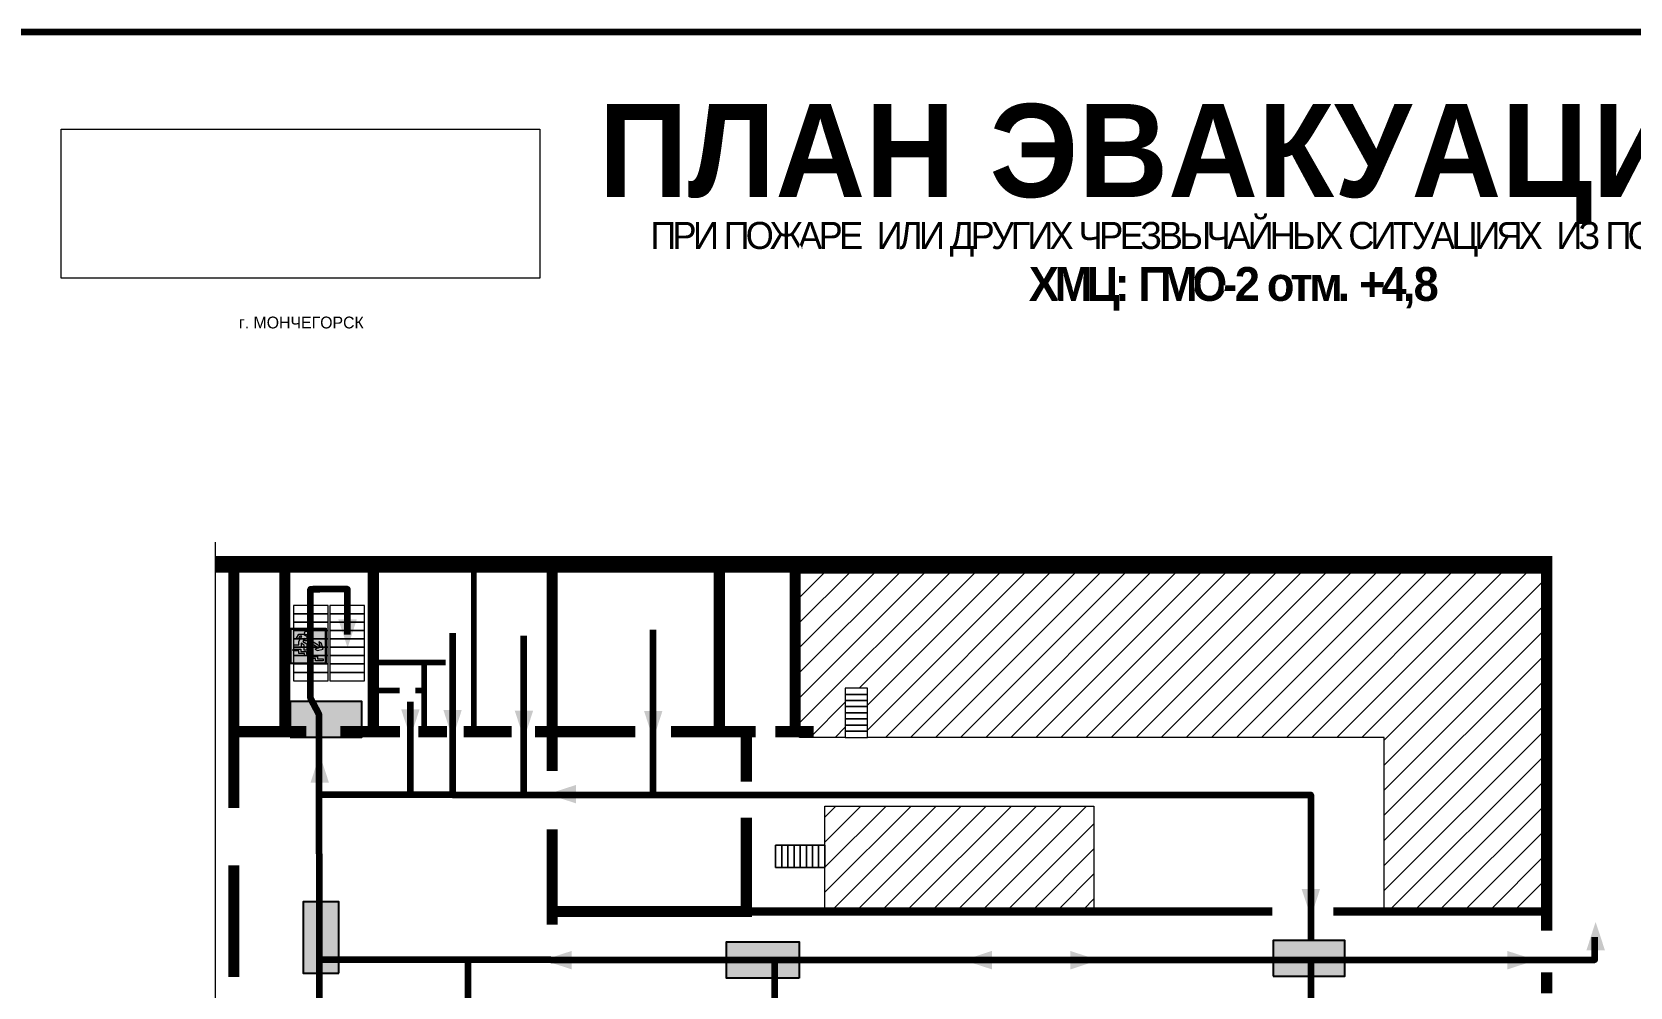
# Model space of a CAD drawing. Header units: millimetres. Extents: x 13114 to 67229, y 22859 to 38520.
# Drawn here: x 19354.3 to 19732, y 31856.5 to 32082.3 of the extents above; entities that cross this region are included whole.
import ezdxf

# ---------------------------------------------------------------- set-up
doc = ezdxf.new("R2010")
doc.units = ezdxf.units.MM
doc.layers.add('План_Штампы', color=7, linetype='Continuous')
doc.styles.add('обычный', font='arial.ttf')
picture_1 = doc.add_image_def('image1.jpg', size_in_pixel=(337, 105))

# ---------------------------------------------------------------- blocks, each defined once
blk = doc.blocks.new('A$C32E8229D')
at = {"true_color": 0xffffff}
blk.add_hatch(color=7, dxfattribs=at).paths.add_polyline_path([(0, 0), (0, -8), (16, -8), (16, 0)])
h = blk.add_hatch(color=126)
h.paths.add_polyline_path([(0.2, -0.2), (15.8, -0.2), (15.8, -7.8), (0.2, -7.8)])
h.paths.add_polyline_path([(13.49, -2.05), (12.08, -2.05), (11.37, -2.63, 0.162397), (11.29, -2.84), (11.29, -3.63), (10.35, -3.63), (10.35, -4.05), (11.68, -4.05), (11.68, -3.48), (12.26, -4.28), (11.29, -5.1), (11.29, -6.78), (11.85, -6.78), (11.85, -5.44), (12.8, -4.64), (12.8, -5.94), (14.46, -5.94), (14.46, -5.39), (13.45, -5.39), (13.45, -3.97), (12.46, -2.59), (13.15, -2.59), (13.69, -3.34), (14.18, -3)], flags=16)
h.paths.add_polyline_path([(10.74, -1.82, 1), (11.8, -1.82, 1)], flags=16)
h.paths.add_polyline_path([(9.39, -3.59), (5.99, -3.59), (6.56, -3.03), (5.91, -3.03), (5.1, -3.83), (5.91, -4.64), (6.56, -4.64), (5.99, -4.09), (9.39, -4.09)], flags=16)
h.paths.add_polyline_path([(4.29, -1.08), (1.72, -1.08), (1.72, -6.6), (4.29, -6.6)], flags=16)
at = {"color": 126}
blk.add_lwpolyline([(16, -8), (0, -8), (0, 0), (16, 0)], close=True, dxfattribs=at)
blk = doc.blocks.new('A$C7B4425F7')
at = {"true_color": 0xffffff}
blk.add_hatch(color=7, dxfattribs=at).paths.add_polyline_path([(0, 0), (-16, 0), (-16, -8), (0, -8)])
h = blk.add_hatch(color=126)
h.paths.add_polyline_path([(-0.2, -0.2), (-15.8, -0.2), (-15.8, -7.8), (-0.2, -7.8)])
h.paths.add_polyline_path([(-11.76, -2.03), (-11.76, -3.66), (-11.17, -3.66, -0.568275), (-11.17, -6.18), (-12.58, -6.18), (-12.58, -2.03)], flags=16)
h.paths.add_polyline_path([(-13.33, -4.12, -0.495768), (-13.59, -6.18), (-15.03, -6.18), (-15.03, -2.03), (-13.59, -2.03, -0.487973)], flags=16)
h.paths.add_polyline_path([(-10.25, -2.03), (-9.48, -2.03), (-9.48, -6.18), (-10.25, -6.18)], flags=16)
h.paths.add_polyline_path([(-13.84, -3.69), (-14.24, -3.69), (-14.24, -3.03), (-13.9, -3.03, -0.692621)], flags=0)
h.paths.add_polyline_path([(-9.15, -2.03), (-8.4, -2.03), (-8.04, -3.07), (-7.68, -2.03), (-6.93, -2.03), (-7.64, -4.1), (-6.93, -6.18), (-7.68, -6.18), (-8.04, -5.14), (-8.4, -6.18), (-9.15, -6.18), (-8.44, -4.1)], flags=16)
h.paths.add_polyline_path([(-11.76, -4.46), (-11.42, -4.46, -0.692621), (-11.36, -5.12), (-11.76, -5.12)], flags=0)
h.paths.add_polyline_path([(-13.9, -5.2), (-14.24, -5.2), (-14.24, -4.55), (-13.84, -4.55, -0.708038)], flags=0)
edge = h.paths.add_edge_path(flags=16)
edge.add_ellipse((-5.51, -4.08), major_axis=(0, 2.05), ratio=0.586184, start_angle=0, end_angle=360)
edge = h.paths.add_edge_path(flags=0)
edge.add_ellipse((-5.51, -4.08), major_axis=(0, 1.14), ratio=0.454828, start_angle=0, end_angle=360)
h.paths.add_polyline_path([(-4.13, -4.96, 0.377264), (-3.48, -4.52, 0.0555), (-3.16, -2.03), (-1.66, -2.03), (-1.66, -4.96), (-0.96, -4.96), (-0.96, -7.01), (-1.75, -7.01), (-1.75, -6.18), (-3.3, -6.18), (-3.3, -7.02), (-4.13, -7.02)], flags=16)
h.paths.add_polyline_path([(-2.73, -2.91), (-2.28, -2.91), (-2.28, -4.96), (-3.05, -4.96, 0.079136)], flags=0)
at = {"color": 126}
blk.add_lwpolyline([(-16, -8), (0, -8), (0, 0), (-16, 0)], close=True, dxfattribs=at)
blk = doc.blocks.new('вниз')
at = {"lineweight": 0, "true_color": 0xffffff}
h = blk.add_hatch(color=7, dxfattribs=at)
h.dxf.hatch_style = 1
h.paths.add_polyline_path([(40994.51, -4472.22), (40986.51, -4472.22), (40986.51, -4480.22), (40994.51, -4480.22)])
h.paths.add_polyline_path([(40994.31, -4472.42), (40994.31, -4480.01), (40986.71, -4480.01), (40986.71, -4472.42)], flags=16)
h.paths.add_polyline_path([(40988.43, -4473.53), (40989.43, -4473.53), (40990.19, -4473.96), (40990.19, -4474.6), (40991, -4474.6), (40991, -4475.06), (40989.73, -4475.06), (40989.73, -4474.46), (40989.3, -4475.18), (40990.17, -4475.7), (40990.17, -4477.11), (40989.63, -4477.11), (40989.63, -4476.01), (40988.94, -4475.59), (40988.94, -4476.46), (40988.94, -4476.46), (40987.47, -4476.46), (40987.26, -4476.46), (40987.26, -4475.92), (40988.4, -4475.92), (40988.4, -4475.2), (40989.1, -4473.99), (40988.66, -4473.99), (40988.24, -4474.7), (40987.86, -4474.47), (40988.41, -4473.56)], flags=0)
h.paths.add_polyline_path([(40990.55, -4473.29, -1), (40989.69, -4473.29, -1)], flags=0)
h.paths.add_polyline_path([(40988.85, -4476.89), (40988.85, -4477.43), (40990.1, -4477.43), (40990.1, -4477.99), (40991.34, -4477.99), (40991.34, -4478.54), (40992.59, -4478.54), (40992.59, -4479.09), (40993.83, -4479.09), (40993.83, -4479.52), (40992.17, -4479.52), (40992.17, -4478.97), (40990.91, -4478.97), (40990.91, -4478.41), (40989.68, -4478.41), (40989.68, -4477.86), (40988.43, -4477.86), (40988.43, -4477.31), (40987.6, -4477.31), (40987.18, -4477.31), (40987.18, -4476.89)], flags=0)
h.paths.add_polyline_path([(40991.61, -4475.33), (40993.12, -4476.2), (40992.9, -4475.27), (40993.48, -4475.6), (40993.83, -4476.88), (40992.56, -4477.22), (40991.97, -4476.88), (40992.9, -4476.61), (40991.38, -4475.74), (40991.58, -4475.39)], flags=0)
h.paths.add_polyline_path([(40990.19, -4473.96), (40989.43, -4473.53), (40988.43, -4473.53), (40988.41, -4473.56), (40987.86, -4474.47), (40988.24, -4474.7), (40988.66, -4473.99), (40989.1, -4473.99), (40988.4, -4475.2), (40988.4, -4475.92), (40987.26, -4475.92), (40987.26, -4476.46), (40987.47, -4476.46), (40988.94, -4476.46), (40988.94, -4476.27), (40988.94, -4475.59), (40989.63, -4476.01), (40989.63, -4477.11), (40990.17, -4477.11), (40990.17, -4475.7), (40989.3, -4475.18), (40989.73, -4474.46), (40989.73, -4475.06), (40991, -4475.06), (40991, -4474.6), (40990.19, -4474.6)], flags=0)
h.paths.add_polyline_path([(40990.55, -4473.29, 1), (40989.69, -4473.29, 1)], flags=0)
h.paths.add_polyline_path([(40991.61, -4475.33), (40991.58, -4475.39), (40991.38, -4475.74), (40992.9, -4476.61), (40991.97, -4476.88), (40992.56, -4477.22), (40993.83, -4476.88), (40993.48, -4475.6), (40992.9, -4475.27), (40993.12, -4476.2)], flags=0)
h.paths.add_polyline_path([(40990.1, -4477.43), (40988.85, -4477.43), (40988.85, -4476.89), (40987.18, -4476.89), (40987.18, -4477.31), (40987.6, -4477.31), (40988.43, -4477.31), (40988.43, -4477.86), (40989.68, -4477.86), (40989.68, -4478.41), (40990.91, -4478.41), (40990.91, -4478.97), (40992.17, -4478.97), (40992.17, -4479.52), (40993.83, -4479.52), (40993.83, -4479.09), (40992.59, -4479.09), (40992.59, -4478.54), (40991.34, -4478.54), (40991.34, -4477.99), (40990.1, -4477.99)], flags=0)
at = {"lineweight": 0}
h = blk.add_hatch(color=126, dxfattribs=at)
h.dxf.hatch_style = 1
h.paths.add_polyline_path([(40994.31, -4472.42), (40986.71, -4472.42), (40986.71, -4480.01), (40994.31, -4480.01)])
h.paths.add_polyline_path([(40988.43, -4473.53), (40989.43, -4473.53), (40990.19, -4473.96), (40990.19, -4474.6), (40991, -4474.6), (40991, -4475.06), (40989.73, -4475.06), (40989.73, -4474.46), (40989.3, -4475.18), (40990.17, -4475.7), (40990.17, -4477.11), (40989.63, -4477.11), (40989.63, -4476.01), (40988.94, -4475.59), (40988.94, -4476.46), (40988.94, -4476.46), (40987.47, -4476.46), (40987.26, -4476.46), (40987.26, -4475.92), (40988.4, -4475.92), (40988.4, -4475.2), (40989.1, -4473.99), (40988.66, -4473.99), (40988.24, -4474.7), (40987.86, -4474.47), (40988.41, -4473.56)], flags=16)
h.paths.add_polyline_path([(40990.55, -4473.29, -1), (40989.69, -4473.29, -1)], flags=16)
h.paths.add_polyline_path([(40988.85, -4476.89), (40988.85, -4477.43), (40990.1, -4477.43), (40990.1, -4477.99), (40991.34, -4477.99), (40991.34, -4478.54), (40992.59, -4478.54), (40992.59, -4479.09), (40993.83, -4479.09), (40993.83, -4479.52), (40992.17, -4479.52), (40992.17, -4478.97), (40990.91, -4478.97), (40990.91, -4478.41), (40989.68, -4478.41), (40989.68, -4477.86), (40988.43, -4477.86), (40988.43, -4477.31), (40987.6, -4477.31), (40987.18, -4477.31), (40987.18, -4476.89)], flags=16)
h.paths.add_polyline_path([(40991.61, -4475.33), (40993.12, -4476.2), (40992.9, -4475.27), (40993.48, -4475.6), (40993.83, -4476.88), (40992.56, -4477.22), (40991.97, -4476.88), (40992.9, -4476.61), (40991.38, -4475.74), (40991.58, -4475.39)], flags=16)
at = {"lineweight": 0, "true_color": 0xffffff}
h = blk.add_hatch(color=7, dxfattribs=at)
h.dxf.hatch_style = 1
h.paths.add_polyline_path([(40989.73, -4474.46), (40989.73, -4475.06), (40991, -4475.06), (40991, -4474.6), (40990.19, -4474.6), (40990.19, -4473.96), (40989.43, -4473.53), (40988.43, -4473.53), (40988.41, -4473.56), (40987.86, -4474.47), (40988.24, -4474.7), (40988.66, -4473.99), (40989.1, -4473.99), (40988.4, -4475.2), (40988.4, -4475.92), (40987.26, -4475.92), (40987.26, -4476.46), (40987.47, -4476.46), (40988.94, -4476.46), (40988.94, -4475.59), (40989.63, -4476.01), (40989.63, -4477.11), (40990.17, -4477.11), (40990.17, -4475.7), (40989.3, -4475.18)])
h.paths.add_polyline_path([(40989.69, -4473.29, 1), (40990.55, -4473.29, 1)])
h.paths.add_polyline_path([(40991.61, -4475.33), (40991.58, -4475.39), (40991.38, -4475.74), (40992.9, -4476.61), (40991.97, -4476.88), (40992.56, -4477.22), (40993.83, -4476.88), (40993.48, -4475.6), (40992.9, -4475.27), (40993.12, -4476.2)])
h.paths.add_polyline_path([(40990.1, -4477.43), (40988.85, -4477.43), (40988.85, -4476.89), (40987.18, -4476.89), (40987.18, -4477.31), (40987.6, -4477.31), (40988.43, -4477.31), (40988.43, -4477.86), (40989.68, -4477.86), (40989.68, -4478.41), (40990.91, -4478.41), (40990.91, -4478.97), (40992.17, -4478.97), (40992.17, -4479.52), (40993.83, -4479.52), (40993.83, -4479.09), (40992.59, -4479.09), (40992.59, -4478.54), (40991.34, -4478.54), (40991.34, -4477.99), (40990.1, -4477.99)])
at = {"color": 126, "lineweight": 0}
for points in [[(40986.51, -4472.22), (40994.51, -4472.22), (40994.51, -4480.22), (40986.51, -4480.22)], [(40986.71, -4472.42), (40994.31, -4472.42), (40994.31, -4480.01), (40986.71, -4480.01)]]:
    blk.add_lwpolyline(points, close=True, dxfattribs=at)
for points in [[(40987.47, -4476.46), (40987.26, -4476.46), (40987.26, -4475.92), (40988.4, -4475.92), (40988.4, -4475.2), (40989.1, -4473.99), (40988.66, -4473.99), (40988.24, -4474.7), (40987.86, -4474.47), (40988.41, -4473.56), (40988.43, -4473.53), (40989.43, -4473.53), (40990.19, -4473.96), (40990.19, -4474.6), (40991, -4474.6), (40991, -4475.06), (40989.73, -4475.06), (40989.73, -4474.46), (40989.3, -4475.18), (40990.17, -4475.7), (40990.17, -4477.11), (40989.63, -4477.11), (40989.63, -4476.01), (40988.94, -4475.59), (40988.94, -4476.46)], [(40987.6, -4477.31), (40987.18, -4477.31), (40987.18, -4476.89), (40988.85, -4476.89), (40988.85, -4477.43), (40990.1, -4477.43), (40990.1, -4477.99), (40991.34, -4477.99), (40991.34, -4478.54), (40992.59, -4478.54), (40992.59, -4479.09), (40993.83, -4479.09), (40993.83, -4479.52), (40992.17, -4479.52), (40992.17, -4478.97), (40990.91, -4478.97), (40990.91, -4478.41), (40989.68, -4478.41), (40989.68, -4477.86), (40988.43, -4477.86), (40988.43, -4477.31), (40987.6, -4477.31)], [(40987.47, -4476.46), (40988.94, -4476.46), (40988.94, -4476.27)], [(40991.58, -4475.39), (40991.38, -4475.74), (40992.9, -4476.61), (40991.97, -4476.88), (40992.56, -4477.22), (40993.83, -4476.88), (40993.48, -4475.6), (40992.9, -4475.27), (40993.12, -4476.2), (40991.61, -4475.33), (40991.58, -4475.39)]]:
    blk.add_lwpolyline(points, dxfattribs=at)
blk.add_circle((40990.12, -4473.29), 0.432, dxfattribs=at)

msp = doc.modelspace()

# ---------------------------------------------------------------- hatches: boundary and pattern name
at = {"lineweight": 0}
h = msp.add_hatch(dxfattribs=at)
h.set_pattern_fill('ANSI31', color=256, scale=1.32)
h.set_pattern_definition([(45, (-3239.1537, 20849.879), (-2.9634845, 2.9634845), [])])
h.paths.add_polyline_path([(19711.88, 31954.51), (19535.63, 31954.51), (19535.63, 31915.6), (19546.41, 31915.6), (19546.41, 31927.22), (19551.68, 31927.22), (19551.68, 31915.6), (19673.79, 31915.6), (19673.79, 31874.76), (19712.02, 31874.42)])
h = msp.add_hatch(dxfattribs=at)
h.set_pattern_fill('ANSI31', color=256, scale=1.32)
h.set_pattern_definition([(45, (-3164.2214, 21121.8077), (-2.9634845, 2.9634845), [])])
h.paths.add_polyline_path([(19541.65, 31899.3), (19541.65, 31890.07), (19541.65, 31884.8), (19541.65, 31874.93), (19605.27, 31874.93), (19605.27, 31899.3)])

# ---------------------------------------------------------------- linework, layer by layer
at = {"color": 1, "lineweight": 100}
msp.add_lwpolyline([(19339.68, 32082.29), (19939.68, 32082.29), (19939.68, 31687.29), (19339.68, 31687.29)], close=True, dxfattribs=at)
at = {"lineweight": 0}
for points in [[(19397.55, 31961.66), (19397.55, 31751.79)], [(19673.83, 31874.69), (19673.83, 31915.53), (19551.73, 31915.53), (19551.73, 31927.15), (19546.46, 31927.15), (19546.46, 31915.53), (19535.68, 31915.53), (19535.68, 31954.44), (19711.93, 31954.44), (19711.93, 31874.36), (19673.83, 31874.36), (19673.83, 31879.95)], [(19535.68, 31915.53), (19535.68, 31954.44), (19711.93, 31954.44), (19712.07, 31874.36), (19673.83, 31874.69), (19673.83, 31915.22), (19673.83, 31915.53), (19551.73, 31915.53), (19551.73, 31927.15), (19546.46, 31927.15), (19546.46, 31915.53), (19535.68, 31915.53), (19535.68, 31954.44), (19711.93, 31954.44)], [(19530.02, 31890.07), (19541.65, 31890.07), (19541.65, 31899.3), (19605.27, 31899.3), (19605.27, 31874.93), (19541.65, 31874.93), (19541.65, 31884.8), (19530.02, 31884.8), (19530.02, 31890.07), (19541.65, 31890.07), (19541.65, 31884.8)]]:
    msp.add_lwpolyline(points, dxfattribs=at)
for points, const_width in [([(19397.55, 31956.41), (19713.61, 31956.41)], 3.96), ([(19401.98, 31956.34), (19401.98, 31898.8)], 2.64), ([(19414.05, 31916.86), (19414.05, 31956.22)], 2.64), ([(19434.96, 31916.62), (19434.96, 31955.88)], 2.64), ([(19458.71, 31916.86), (19458.71, 31956.27)], 1.32), ([(19477.22, 31907.54), (19477.22, 31956.27)], 2.64), ([(19516.74, 31916.86), (19516.74, 31955.92)], 2.64), ([(19534.66, 31916.86), (19534.66, 31954.7)], 2.64), ([(19712.25, 31869.84), (19712.25, 31956.34)], 2.64), ([(19446.99, 31916.86), (19446.99, 31933.23), (19452.03, 31933.23), (19434.96, 31933.23), (19434.96, 31916.86)], 1.32), ([(19435.67, 31926.61), (19441.15, 31926.61)], 1.32), ([(19446.99, 31926.61), (19444.89, 31926.61)], 1.32), ([(19402.18, 31916.86), (19419.09, 31916.86)], 2.64), ([(19427.19, 31916.86), (19441.28, 31916.86)], 2.64), ([(19445.59, 31916.86), (19452.37, 31916.86)], 2.64), ([(19456.34, 31916.86), (19467.61, 31916.86)], 2.64), ([(19473.16, 31916.86), (19496.85, 31916.86)], 2.64), ([(19505.31, 31916.86), (19525.33, 31916.86)], 2.64), ([(19523.09, 31916.86), (19523.09, 31905.09)], 2.64), ([(19529.99, 31916.86), (19539.01, 31916.86)], 2.64), ([(19523.09, 31896.51), (19523.09, 31874.36), (19477.22, 31874.36), (19477.22, 31893.81)], 2.64), ([(19401.98, 31885.27), (19401.98, 31858.85)], 2.64), ([(19477.22, 31874.36), (19477.22, 31871.27)], 2.64), ([(19523.09, 31874.36), (19647.43, 31874.36)], 1.98), ([(19661.87, 31874.36), (19712.07, 31874.36)], 1.98), ([(19712.25, 31855.03), (19712.25, 31860)], 2.64)]:
    msp.add_lwpolyline(points, dxfattribs=dict(at, const_width=const_width))
at = {"color": 126, "lineweight": 100, "true_color": 0x008754}
for points in [[(19422.18, 31888.02), (19422.18, 31920.94), (19420.08, 31924.76), (19420.08, 31950.6), (19422.31, 31950.6)], [(19428.81, 31939.84), (19428.81, 31950.6), (19420.62, 31950.6)], [(19453.69, 31940.14), (19453.69, 31901.97), (19501.09, 31901.97), (19501.09, 31940.97)], [(19470.56, 31901.97), (19470.56, 31939.5)], [(19443.72, 31901.97), (19443.72, 31923.89)], [(19453.69, 31901.97), (19422.18, 31901.97)], [(19501.09, 31901.97), (19656.53, 31901.97), (19656.53, 31867.51)], [(19422.18, 31888.02), (19422.18, 31786.62)], [(19476.89, 31862.95), (19723.66, 31862.95), (19723.66, 31868.27)], [(19476.89, 31862.95), (19422.18, 31862.95)], [(19457.34, 31831.23), (19457.34, 31862.95)], [(19529.73, 31862.95), (19529.73, 31811.94)], [(19656.53, 31862.95), (19656.53, 31821)]]:
    msp.add_lwpolyline(points, dxfattribs=at)
at = {"lineweight": 0}
for points in [[(19416.05, 31944.72), (19424.27, 31944.72), (19424.27, 31946.7), (19416.05, 31946.7)], [(19416.05, 31942.75), (19424.27, 31942.75), (19424.27, 31944.72), (19416.05, 31944.72)], [(19424.68, 31944.72), (19432.9, 31944.72), (19432.9, 31946.7), (19424.68, 31946.7)], [(19424.68, 31942.75), (19432.9, 31942.75), (19432.9, 31944.72), (19424.68, 31944.72)], [(19416.05, 31940.77), (19424.27, 31940.77), (19424.27, 31942.75), (19416.05, 31942.75)], [(19416.05, 31938.8), (19424.27, 31938.8), (19424.27, 31940.77), (19416.05, 31940.77)], [(19424.68, 31940.77), (19432.9, 31940.77), (19432.9, 31942.75), (19424.68, 31942.75)], [(19424.68, 31938.8), (19432.9, 31938.8), (19432.9, 31940.77), (19424.68, 31940.77)], [(19416.05, 31936.82), (19424.27, 31936.82), (19424.27, 31938.8), (19416.05, 31938.8)], [(19416.05, 31934.85), (19424.27, 31934.85), (19424.27, 31936.82), (19416.05, 31936.82)], [(19424.68, 31936.82), (19432.9, 31936.82), (19432.9, 31938.8), (19424.68, 31938.8)], [(19424.68, 31934.85), (19432.9, 31934.85), (19432.9, 31936.82), (19424.68, 31936.82)], [(19416.05, 31932.88), (19424.27, 31932.88), (19424.27, 31934.85), (19416.05, 31934.85)], [(19424.68, 31932.88), (19432.9, 31932.88), (19432.9, 31934.85), (19424.68, 31934.85)], [(19416.05, 31930.9), (19424.27, 31930.9), (19424.27, 31932.88), (19416.05, 31932.88)], [(19416.05, 31928.93), (19424.27, 31928.93), (19424.27, 31930.9), (19416.05, 31930.9)], [(19424.68, 31930.9), (19432.9, 31930.9), (19432.9, 31932.88), (19424.68, 31932.88)], [(19424.68, 31928.93), (19432.9, 31928.93), (19432.9, 31930.9), (19424.68, 31930.9)], [(19551.73, 31927.15), (19546.46, 31927.15), (19546.46, 31925.7), (19551.73, 31925.7)], [(19551.73, 31925.7), (19546.46, 31925.7), (19546.46, 31924.25), (19551.73, 31924.25)], [(19551.73, 31924.25), (19546.46, 31924.25), (19546.46, 31922.79), (19551.73, 31922.79)], [(19551.73, 31922.79), (19546.46, 31922.79), (19546.46, 31921.34), (19551.73, 31921.34)], [(19551.73, 31921.34), (19546.46, 31921.34), (19546.46, 31919.89), (19551.73, 31919.89)], [(19551.73, 31919.89), (19546.46, 31919.89), (19546.46, 31918.44), (19551.73, 31918.44)], [(19551.73, 31918.44), (19546.46, 31918.44), (19546.46, 31916.98), (19551.73, 31916.98)], [(19551.73, 31916.98), (19546.46, 31916.98), (19546.46, 31915.53), (19551.73, 31915.53)], [(19530.02, 31890.07), (19530.02, 31884.8), (19531.48, 31884.8), (19531.48, 31890.07)], [(19531.48, 31890.07), (19531.48, 31884.8), (19532.93, 31884.8), (19532.93, 31890.07)], [(19532.93, 31890.07), (19532.93, 31884.8), (19534.38, 31884.8), (19534.38, 31890.07)], [(19534.38, 31890.07), (19534.38, 31884.8), (19535.84, 31884.8), (19535.84, 31890.07)], [(19535.84, 31890.07), (19535.84, 31884.8), (19537.29, 31884.8), (19537.29, 31890.07)], [(19537.29, 31890.07), (19537.29, 31884.8), (19538.74, 31884.8), (19538.74, 31890.07)], [(19538.74, 31890.07), (19538.74, 31884.8), (19540.19, 31884.8), (19540.19, 31890.07)], [(19540.19, 31890.07), (19540.19, 31884.8), (19541.65, 31884.8), (19541.65, 31890.07)]]:
    msp.add_lwpolyline(points, close=True, dxfattribs=at)
at = {"layer": 'План_Штампы', "color": 126, "true_color": 0x008754}
for points in [[(19426.68, 31943.43), (19431.04, 31943.42), (19428.88, 31936.72)], [(19441.52, 31922.17), (19445.88, 31922.16), (19443.72, 31915.46)], [(19451.49, 31922.03), (19455.85, 31922.01), (19453.69, 31915.32)], [(19468.36, 31921.86), (19472.72, 31921.85), (19470.56, 31915.15)], [(19498.92, 31921.79), (19503.28, 31921.78), (19501.12, 31915.08)], [(19424.48, 31904.79), (19420.11, 31904.8), (19422.27, 31911.5)], [(19482.86, 31904.29), (19482.85, 31899.93), (19476.15, 31902.09)], [(19654.34, 31879.71), (19658.7, 31879.7), (19656.54, 31873)], [(19726.02, 31865.21), (19721.66, 31865.22), (19723.82, 31871.92)], [(19481.84, 31865.05), (19481.83, 31860.69), (19475.13, 31862.85)], [(19581.14, 31865.05), (19581.13, 31860.69), (19574.44, 31862.85)], [(19599.67, 31860.66), (19599.68, 31865.03), (19606.38, 31862.87)], [(19702.98, 31860.66), (19702.99, 31865.03), (19709.69, 31862.87)]]:
    msp.add_solid(points, dxfattribs=at)

# ---------------------------------------------------------------- block references
at = {"color": 126, "true_color": 0x008754, "xscale": 1.056, "yscale": 1.056, "zscale": 1.056}
msp.add_blockref('вниз', (-23866.42, 36663.99), dxfattribs=at)
at = {"layer": 'План_Штампы', "xscale": 1.056, "yscale": 1.056, "zscale": 1.056}
msp.add_blockref('A$C7B4425F7', (19432.23, 31923.99), dxfattribs=at)
at = {"layer": 'План_Штампы', "color": 126, "true_color": 0x008754}
for p, xscale, yscale, zscale, rotation in [((19418.35, 31876.65), -1.056, 1.056, 1.056, 90), ((19518.45, 31867.17), 1.069211497406977, 1.069211497406977, 1.069211497406977, 359.9978653237145)]:
    msp.add_blockref('A$C32E8229D', p, dxfattribs=dict(at, xscale=xscale, yscale=yscale, zscale=zscale, rotation=rotation))
at = {"layer": 'План_Штампы', "color": 126, "true_color": 0x008754, "xscale": -1.056, "yscale": 1.056, "zscale": 1.056}
msp.add_blockref('A$C32E8229D', (19664.53, 31867.51), dxfattribs=at)

# ---------------------------------------------------------------- texts
at = {"lineweight": 0, "style": 'обычный'}
for s, insert, char_height, width, attachment_point in [('{\\fProxima Nova Rg|b1|i0|c204|p2;ПЛАН ЭВАКУАЦИИ}', (19488.17, 32065.26), 22, 493.8901, 1), ('\\pi-8.4,l8.4,t8.4;{\\fProxima Nova Rg|b0|i0|c204|p2;г. МОНЧЕГОРСК\\H1.1997x; }', (19417.94, 32013.58), 2.8, 126.6484, 5)]:
    msp.add_mtext(s, dxfattribs=dict(at, insert=insert, char_height=char_height, width=width, attachment_point=attachment_point))
at = {"color": 0, "lineweight": 0, "insert": (19637.87, 32037.56), "char_height": 8, "width": 449.2158, "attachment_point": 5, "style": 'обычный'}
msp.add_mtext('{\\fArial Black|b1|i0|c204|p34;\\H2x;\\T0.85;  \\fArial Narrow|b0|i0|c204|p34;\\H0.8x;\\W0.9;\\P\\fProxima Nova Rg|b0|i0|c204|p2;\\H0.5x;\\W1;\\C256;ПРИ ПОЖАРЕ  ИЛИ ДРУГИХ ЧРЕЗВЫЧАЙНЫХ СИТУАЦИЯХ  ИЗ ПОМЕЩЕНИЙ \\fProxima Nova Rg|b1|i0|c204|p2;\\H1.25x;\\PХМЦ: ГМО-2 отм. +4,8}', dxfattribs=at)

# ---------------------------------------------------------------- pictures from other files: only their frames are drawn
at = {"color": 7, "lineweight": 0, "true_color": 0xf5f5ff}
image = msp.add_image(picture_1, insert=(19361.17, 32024.05), size_in_units=(113.11, 35.24), dxfattribs=at)
image.dxf.flags = 7

doc.saveas('drawing.dxf')
